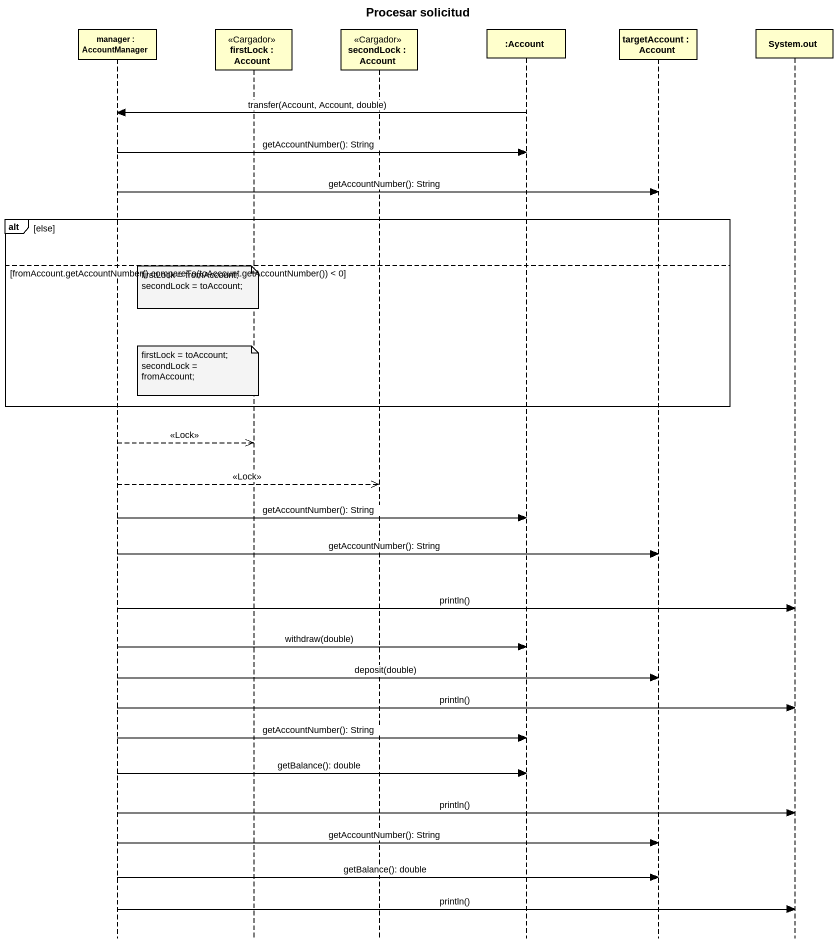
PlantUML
@startuml
title Procesar solicitud
hide footbox
participant "manager : AccountManager" as manager
participant "firstLock : Account" as firstLock <<Cargador>>
participant "secondLock : Account" as secondLock <<Cargador>>
participant ":Account" as Account
participant "targetAccount : Account" as targetAccount
participant "System.out" as System_out

Account -> manager : transfer(Account, Account, double)
manager -> Account : getAccountNumber(): String
manager -> targetAccount : getAccountNumber(): String
alt else
else fromAccount.getAccountNumber().compareTo(toAccount.getAccountNumber()) < 0
  note over firstLock
    firstLock = fromAccount;
    secondLock = toAccount;
  end note
  note over firstLock
    firstLock = toAccount;
    secondLock = fromAccount;
  end note
end
manager -->> firstLock : <<Lock>>
manager -->> secondLock : <<Lock>>
manager -> Account : getAccountNumber(): String
manager -> targetAccount : getAccountNumber(): String
manager -> System_out : println()
manager -> Account : withdraw(double)
manager -> targetAccount : deposit(double)
manager -> System_out : println()
manager -> Account : getAccountNumber(): String
manager -> Account : getBalance(): double
manager -> System_out : println()
manager -> targetAccount : getAccountNumber(): String
manager -> targetAccount : getBalance(): double
manager -> System_out : println()
@enduml
